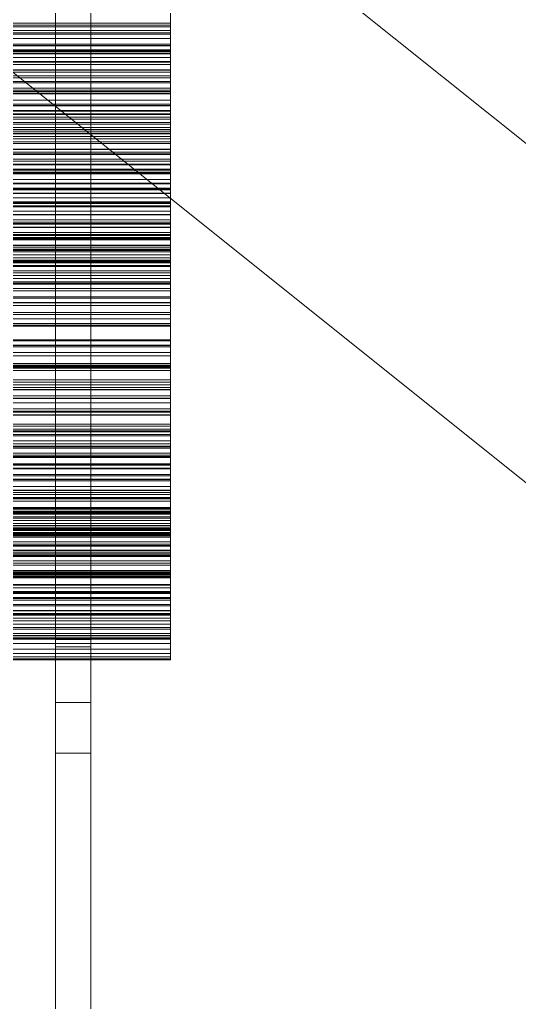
# Model space of a CAD drawing. Header units: millimetres. Extents: x -1970 to 34302, y -65268 to 6837.
# Drawn here: x 715.9 to 829, y -34765 to -34542.5 of the extents above; entities that cross this region are included whole.
import ezdxf

# ---------------------------------------------------------------- set-up
doc = ezdxf.new("R2010")
doc.units = ezdxf.units.MM
for name, color, linetype, lineweight in [('frontal_briquetadora', 7, 'Continuous', 0), ('frontal_C07', 7, 'Continuous', 0), ('frontal_tolva', 7, 'Continuous', 0)]:
    doc.layers.add(name, color=color, linetype=linetype, lineweight=lineweight)

msp = doc.modelspace()

# ---------------------------------------------------------------- linework, layer by layer
at = {"layer": 'frontal_briquetadora'}
for p, q in [((750, -34535.957), (750, -34549.515)), ((750, -34537.182), (750, -34546.794)), ((750, -34551.056), (750, -34537.304)), ((750, -34551.931), (750, -34538.02)), ((750, -34539.202), (750, -34543.711)), ((750, -34544.079), (750, -34539.602)), ((750, -34540.783), (750, -34544.982)), ((750, -34541.003), (750, -34545.442)), ((750, -34543.29), (550, -34543.29)), ((750, -34543.711), (550, -34543.711)), ((550, -34544.079), (750, -34544.079)), ((750, -34544.982), (550, -34544.982)), ((750, -34545.745), (750, -34543.29)), ((750, -34543.29), (750, -34550.254)), ((750, -34543.711), (750, -34548.345)), ((750, -34548.434), (750, -34544.079)), ((750, -34544.982), (750, -34549.334)), ((550, -34545.442), (750, -34545.442)), ((750, -34545.745), (550, -34545.745)), ((550, -34546.794), (750, -34546.794)), ((750, -34545.442), (750, -34549.76)), ((750, -34548.023), (750, -34545.745)), ((750, -34546.794), (750, -34551.073)), ((750, -34548.023), (550, -34548.023)), ((750, -34548.345), (550, -34548.345)), ((550, -34548.434), (750, -34548.434)), ((750, -34549.334), (550, -34549.334)), ((550, -34549.515), (750, -34549.515)), ((550, -34549.76), (750, -34549.76)), ((750, -34550.143), (750, -34548.023)), ((750, -34548.345), (750, -34555.652)), ((750, -34552.666), (750, -34548.434)), ((750, -34549.334), (750, -34553.824)), ((750, -34549.515), (750, -34561.982)), ((750, -34549.76), (750, -34553.953)), ((750, -34550.143), (550, -34550.143)), ((750, -34550.254), (550, -34550.254)), ((550, -34551.056), (750, -34551.056)), ((550, -34551.073), (750, -34551.073)), ((550, -34551.931), (750, -34551.931)), ((750, -34552.116), (750, -34550.143)), ((750, -34550.254), (750, -34554.404)), ((750, -34563.842), (750, -34551.056)), ((750, -34551.073), (750, -34555.227)), ((750, -34565.006), (750, -34551.931)), ((750, -34552.116), (550, -34552.116)), ((550, -34552.666), (750, -34552.666)), ((750, -34553.824), (550, -34553.824)), ((550, -34553.953), (750, -34553.953)), ((750, -34553.95), (750, -34552.116)), ((750, -34556.773), (750, -34552.666)), ((750, -34553.824), (750, -34558.44)), ((750, -34555.652), (750, -34553.95)), ((750, -34553.953), (750, -34558.02)), ((750, -34554.404), (550, -34554.404)), ((550, -34555.227), (750, -34555.227)), ((750, -34555.652), (550, -34555.652)), ((750, -34556.473), (550, -34556.473)), ((750, -34554.404), (750, -34558.721)), ((750, -34555.227), (750, -34559.255)), ((750, -34559.129), (750, -34556.473)), ((750, -34556.473), (750, -34563.087)), ((550, -34556.773), (750, -34556.773)), ((550, -34558.02), (750, -34558.02)), ((750, -34558.44), (550, -34558.44)), ((750, -34560.752), (750, -34556.773)), ((750, -34558.02), (750, -34561.96)), ((750, -34558.44), (750, -34563.174)), ((750, -34558.721), (550, -34558.721)), ((750, -34559.129), (550, -34559.129)), ((550, -34559.255), (750, -34559.255)), ((550, -34560.752), (750, -34560.752)), ((750, -34558.721), (750, -34563.182)), ((750, -34561.616), (750, -34559.129)), ((750, -34559.255), (750, -34563.155)), ((750, -34564.603), (750, -34560.752)), ((750, -34561.616), (550, -34561.616)), ((550, -34561.96), (750, -34561.96)), ((550, -34561.982), (750, -34561.982)), ((750, -34563.087), (550, -34563.087)), ((550, -34563.155), (750, -34563.155)), ((750, -34563.952), (750, -34561.616)), ((750, -34561.96), (750, -34565.77)), ((750, -34561.982), (750, -34572.878)), ((750, -34563.087), (750, -34567.352)), ((750, -34563.155), (750, -34566.924)), ((750, -34563.174), (550, -34563.174)), ((750, -34563.182), (550, -34563.182)), ((550, -34563.842), (750, -34563.842)), ((750, -34563.952), (550, -34563.952)), ((550, -34564.603), (750, -34564.603)), ((550, -34565.006), (750, -34565.006)), ((750, -34563.174), (750, -34570.147)), ((750, -34563.182), (750, -34567.774)), ((750, -34575.173), (750, -34563.842)), ((750, -34566.148), (750, -34563.952)), ((750, -34568.322), (750, -34564.603)), ((750, -34576.744), (750, -34565.006)), ((550, -34565.77), (750, -34565.77)), ((750, -34566.148), (550, -34566.148)), ((550, -34566.924), (750, -34566.924)), ((750, -34567.352), (550, -34567.352)), ((750, -34565.77), (750, -34569.449)), ((750, -34568.211), (750, -34566.148)), ((750, -34566.924), (750, -34570.562)), ((750, -34567.352), (750, -34571.776)), ((750, -34567.774), (550, -34567.774)), ((750, -34568.211), (550, -34568.211)), ((550, -34568.322), (750, -34568.322)), ((750, -34568.977), (550, -34568.977)), ((550, -34569.449), (750, -34569.449)), ((750, -34567.774), (750, -34572.486)), ((750, -34570.147), (750, -34568.211)), ((750, -34571.91), (750, -34568.322)), ((750, -34571.828), (750, -34568.977)), ((750, -34568.977), (750, -34575.226)), ((750, -34569.449), (750, -34572.994)), ((750, -34570.147), (550, -34570.147)), ((550, -34570.562), (750, -34570.562)), ((750, -34571.776), (550, -34571.776)), ((750, -34571.828), (550, -34571.828)), ((550, -34571.91), (750, -34571.91)), ((750, -34570.562), (750, -34574.066)), ((750, -34571.776), (750, -34576.336)), ((750, -34574.518), (750, -34571.828)), ((750, -34575.363), (750, -34571.91)), ((750, -34572.486), (550, -34572.486)), ((550, -34572.878), (750, -34572.878)), ((550, -34572.994), (750, -34572.994)), ((550, -34574.066), (750, -34574.066)), ((750, -34572.486), (750, -34577.309)), ((750, -34572.878), (750, -34581.784)), ((750, -34572.994), (750, -34576.406)), ((750, -34574.066), (750, -34577.435)), ((750, -34574.518), (550, -34574.518)), ((550, -34575.173), (750, -34575.173)), ((750, -34575.226), (550, -34575.226)), ((550, -34575.363), (750, -34575.363)), ((750, -34576.336), (550, -34576.336)), ((550, -34576.406), (750, -34576.406)), ((750, -34577.065), (750, -34574.518)), ((750, -34584.611), (750, -34575.173)), ((750, -34575.226), (750, -34579.596)), ((750, -34578.68), (750, -34575.363)), ((750, -34576.336), (750, -34581.019)), ((750, -34576.406), (750, -34579.681)), ((550, -34576.744), (750, -34576.744)), ((750, -34577.065), (550, -34577.065)), ((750, -34577.309), (550, -34577.309)), ((550, -34577.435), (750, -34577.435)), ((550, -34578.68), (750, -34578.68)), ((750, -34586.693), (750, -34576.744)), ((750, -34579.478), (750, -34577.065)), ((750, -34577.309), (750, -34583.932)), ((750, -34577.435), (750, -34580.668)), ((750, -34581.86), (750, -34578.68)), ((750, -34579.478), (550, -34579.478)), ((750, -34579.596), (550, -34579.596)), ((550, -34579.681), (750, -34579.681)), ((550, -34580.668), (750, -34580.668)), ((750, -34580.774), (550, -34580.774)), ((750, -34581.766), (750, -34579.478)), ((750, -34579.596), (750, -34584.116)), ((750, -34579.681), (750, -34582.818)), ((750, -34580.668), (750, -34583.763)), ((750, -34583.812), (750, -34580.774)), ((750, -34580.774), (750, -34586.641)), ((750, -34581.019), (550, -34581.019)), ((750, -34581.766), (550, -34581.766)), ((550, -34581.784), (750, -34581.784)), ((550, -34581.86), (750, -34581.86)), ((550, -34582.818), (750, -34582.818)), ((750, -34581.019), (750, -34585.815)), ((750, -34583.932), (750, -34581.766)), ((750, -34581.784), (750, -34588.358)), ((750, -34584.902), (750, -34581.86)), ((750, -34582.818), (750, -34585.817)), ((550, -34583.763), (750, -34583.763)), ((750, -34583.812), (550, -34583.812)), ((750, -34583.932), (550, -34583.932)), ((750, -34584.116), (550, -34584.116)), ((550, -34584.611), (750, -34584.611)), ((550, -34584.902), (750, -34584.902)), ((750, -34583.763), (750, -34586.718)), ((750, -34586.698), (750, -34583.812)), ((750, -34584.116), (750, -34588.763)), ((750, -34591.796), (750, -34584.611)), ((750, -34587.804), (750, -34584.902)), ((750, -34585.815), (550, -34585.815)), ((550, -34585.817), (750, -34585.817)), ((750, -34586.641), (550, -34586.641)), ((550, -34586.693), (750, -34586.693)), ((750, -34586.698), (550, -34586.698)), ((550, -34586.718), (750, -34586.718)), ((750, -34585.815), (750, -34590.716)), ((750, -34585.817), (750, -34588.675)), ((750, -34586.641), (750, -34591.107)), ((750, -34594.471), (750, -34586.693)), ((750, -34589.45), (750, -34586.698)), ((750, -34586.718), (750, -34589.532)), ((550, -34587.804), (750, -34587.804)), ((550, -34588.358), (750, -34588.358)), ((550, -34588.675), (750, -34588.675)), ((750, -34588.763), (550, -34588.763)), ((750, -34589.45), (550, -34589.45)), ((550, -34589.532), (750, -34589.532)), ((750, -34592.065), (750, -34587.804)), ((750, -34588.358), (750, -34592.348)), ((750, -34588.675), (750, -34591.391)), ((750, -34588.763), (750, -34593.526)), ((750, -34592.075), (750, -34589.45)), ((750, -34589.532), (750, -34592.205)), ((750, -34590.716), (550, -34590.716)), ((750, -34591.107), (550, -34591.107)), ((550, -34591.391), (750, -34591.391)), ((550, -34591.796), (750, -34591.796)), ((750, -34591.834), (550, -34591.834)), ((550, -34592.065), (750, -34592.065)), ((750, -34592.075), (550, -34592.075)), ((750, -34590.716), (750, -34596.972)), ((750, -34591.107), (750, -34595.711)), ((750, -34591.391), (750, -34593.965)), ((750, -34596.45), (750, -34591.796)), ((750, -34595.052), (750, -34591.834)), ((750, -34591.834), (750, -34597.306)), ((750, -34593.599), (750, -34592.065)), ((750, -34594.581), (750, -34592.075)), ((550, -34592.205), (750, -34592.205)), ((550, -34592.348), (750, -34592.348)), ((750, -34593.526), (550, -34593.526)), ((550, -34593.599), (750, -34593.599)), ((550, -34593.965), (750, -34593.965)), ((750, -34592.205), (750, -34594.734)), ((750, -34592.348), (750, -34593.599)), ((750, -34593.526), (750, -34598.395)), ((750, -34593.965), (750, -34597.556)), ((550, -34594.471), (750, -34594.471)), ((750, -34594.581), (550, -34594.581)), ((550, -34594.734), (750, -34594.734)), ((750, -34595.052), (550, -34595.052)), ((750, -34595.711), (550, -34595.711)), ((550, -34596.45), (750, -34596.45)), ((750, -34599.778), (750, -34594.471)), ((750, -34596.972), (750, -34594.581)), ((750, -34594.734), (750, -34597.118)), ((750, -34598.128), (750, -34595.052)), ((750, -34595.711), (750, -34600.435)), ((750, -34598.395), (750, -34596.45)), ((750, -34596.972), (550, -34596.972)), ((550, -34597.118), (750, -34597.118)), ((750, -34597.306), (550, -34597.306)), ((550, -34597.556), (750, -34597.556)), ((750, -34598.128), (550, -34598.128)), ((550, -34598.395), (750, -34598.395)), ((750, -34597.118), (750, -34599.358)), ((750, -34597.306), (750, -34601.855)), ((750, -34597.556), (750, -34598.395)), ((750, -34601.077), (750, -34598.128)), ((750, -34598.395), (750, -34603.362)), ((550, -34599.358), (750, -34599.358)), ((550, -34599.778), (750, -34599.778)), ((750, -34600.435), (550, -34600.435)), ((750, -34599.358), (750, -34602.27)), ((750, -34602.412), (750, -34599.778)), ((750, -34600.435), (750, -34605.266)), ((750, -34601.077), (550, -34601.077)), ((750, -34601.855), (550, -34601.855)), ((750, -34602.131), (550, -34602.131)), ((550, -34602.27), (750, -34602.27)), ((550, -34602.412), (750, -34602.412)), ((750, -34603.908), (750, -34601.077)), ((750, -34601.855), (750, -34606.533)), ((750, -34605.521), (750, -34602.131)), ((750, -34602.131), (750, -34607.194)), ((750, -34602.27), (750, -34602.412)), ((750, -34603.362), (550, -34603.362)), ((750, -34603.908), (550, -34603.908)), ((750, -34605.266), (550, -34605.266)), ((750, -34603.362), (750, -34609.237)), ((750, -34606.627), (750, -34603.908)), ((750, -34605.266), (750, -34610.196)), ((750, -34605.521), (550, -34605.521)), ((750, -34606.533), (550, -34606.533)), ((750, -34606.627), (550, -34606.627)), ((750, -34607.194), (550, -34607.194)), ((750, -34608.779), (750, -34605.521)), ((750, -34606.533), (750, -34611.322)), ((750, -34609.237), (750, -34606.627)), ((750, -34607.194), (750, -34611.817)), ((750, -34608.779), (550, -34608.779)), ((750, -34609.237), (550, -34609.237)), ((750, -34611.92), (750, -34608.779)), ((750, -34610.196), (550, -34610.196)), ((750, -34611.322), (550, -34611.322)), ((750, -34611.639), (550, -34611.639)), ((750, -34611.817), (550, -34611.817)), ((750, -34611.92), (550, -34611.92)), ((750, -34610.196), (750, -34615.217)), ((750, -34611.322), (750, -34616.211)), ((750, -34615.194), (750, -34611.639)), ((750, -34611.639), (750, -34616.282)), ((750, -34611.817), (750, -34616.557)), ((750, -34614.949), (750, -34611.92)), ((750, -34614.949), (550, -34614.949)), ((750, -34615.194), (550, -34615.194)), ((750, -34615.217), (550, -34615.217)), ((750, -34616.211), (550, -34616.211)), ((750, -34616.282), (550, -34616.282)), ((750, -34616.557), (550, -34616.557)), ((750, -34617.874), (750, -34614.949)), ((750, -34618.627), (750, -34615.194)), ((750, -34615.217), (750, -34620.696)), ((750, -34616.211), (750, -34621.19)), ((750, -34616.282), (750, -34620.966)), ((750, -34616.557), (750, -34621.4)), ((750, -34617.874), (550, -34617.874)), ((750, -34618.627), (550, -34618.627)), ((750, -34620.696), (750, -34617.874)), ((750, -34621.95), (750, -34618.627)), ((750, -34620.337), (550, -34620.337)), ((750, -34620.696), (550, -34620.696)), ((750, -34620.966), (550, -34620.966)), ((750, -34624.047), (750, -34620.337)), ((750, -34620.337), (750, -34624.548)), ((750, -34620.966), (750, -34625.758)), ((750, -34621.19), (550, -34621.19)), ((750, -34621.4), (550, -34621.4)), ((750, -34621.95), (550, -34621.95)), ((750, -34621.19), (750, -34626.253)), ((750, -34621.4), (750, -34626.334)), ((750, -34625.171), (750, -34621.95)), ((750, -34624.047), (550, -34624.047)), ((750, -34624.548), (550, -34624.548)), ((750, -34625.171), (550, -34625.171)), ((750, -34627.646), (750, -34624.047)), ((750, -34624.548), (750, -34629.283)), ((750, -34628.294), (750, -34625.171)), ((750, -34625.758), (550, -34625.758)), ((750, -34626.253), (550, -34626.253)), ((750, -34626.334), (550, -34626.334)), ((750, -34627.646), (550, -34627.646)), ((750, -34625.758), (750, -34630.643)), ((750, -34626.253), (750, -34631.323)), ((750, -34626.334), (750, -34631.35)), ((750, -34631.145), (750, -34627.646)), ((750, -34628.203), (550, -34628.203)), ((750, -34628.294), (550, -34628.294)), ((750, -34629.283), (550, -34629.283)), ((750, -34632.059), (750, -34628.203)), ((750, -34628.203), (750, -34631.972)), ((750, -34631.323), (750, -34628.294)), ((750, -34629.283), (750, -34634.114)), ((750, -34630.643), (550, -34630.643)), ((750, -34631.145), (550, -34631.145)), ((750, -34631.323), (550, -34631.323)), ((750, -34631.35), (550, -34631.35)), ((750, -34631.972), (550, -34631.972)), ((750, -34632.059), (550, -34632.059)), ((750, -34630.643), (750, -34635.61)), ((750, -34634.549), (750, -34631.145)), ((750, -34631.35), (750, -34636.442)), ((750, -34631.972), (750, -34636.745)), ((750, -34635.816), (750, -34632.059)), ((750, -34634.114), (550, -34634.114)), ((750, -34634.114), (750, -34639.029)), ((750, -34634.549), (550, -34634.549)), ((750, -34635.217), (550, -34635.217)), ((750, -34635.61), (550, -34635.61)), ((750, -34635.816), (550, -34635.816)), ((750, -34636.442), (550, -34636.442)), ((750, -34637.864), (750, -34634.549)), ((750, -34639.211), (750, -34635.217)), ((750, -34635.217), (750, -34638.535)), ((750, -34635.61), (750, -34640.651)), ((750, -34639.481), (750, -34635.816)), ((750, -34636.442), (750, -34641.091)), ((750, -34636.745), (550, -34636.745)), ((750, -34637.864), (550, -34637.864)), ((750, -34638.535), (550, -34638.535)), ((750, -34636.745), (750, -34641.605)), ((750, -34641.091), (750, -34637.864)), ((750, -34638.535), (750, -34643.337)), ((750, -34639.029), (550, -34639.029)), ((750, -34639.211), (550, -34639.211)), ((750, -34639.481), (550, -34639.481)), ((750, -34640.651), (550, -34640.651)), ((750, -34639.029), (750, -34644.017)), ((750, -34643.116), (750, -34639.211)), ((750, -34643.061), (750, -34639.481)), ((750, -34640.651), (750, -34645.761)), ((750, -34641.091), (550, -34641.091)), ((750, -34641.364), (550, -34641.364)), ((750, -34641.605), (550, -34641.605)), ((750, -34643.061), (550, -34643.061)), ((750, -34643.116), (550, -34643.116)), ((750, -34645.486), (750, -34641.364)), ((750, -34641.364), (750, -34644.223)), ((750, -34641.605), (750, -34646.538)), ((750, -34646.559), (750, -34643.061)), ((750, -34646.94), (750, -34643.116)), ((750, -34643.337), (550, -34643.337)), ((750, -34644.017), (550, -34644.017)), ((750, -34644.223), (550, -34644.223)), ((750, -34643.337), (750, -34648.213)), ((750, -34644.017), (750, -34649.071)), ((750, -34644.223), (750, -34649.041)), ((750, -34645.486), (550, -34645.486)), ((750, -34645.761), (550, -34645.761)), ((750, -34646.538), (550, -34646.538)), ((750, -34646.559), (550, -34646.559)), ((750, -34646.629), (550, -34646.629)), ((750, -34646.94), (550, -34646.94)), ((750, -34649.53), (750, -34645.486)), ((750, -34645.761), (750, -34649.977)), ((750, -34646.538), (750, -34651.535)), ((750, -34649.977), (750, -34646.559)), ((750, -34650.868), (750, -34646.629)), ((750, -34646.629), (750, -34649.022)), ((750, -34650.687), (750, -34646.94)), ((750, -34648.213), (550, -34648.213)), ((750, -34649.022), (550, -34649.022)), ((750, -34649.041), (550, -34649.041)), ((750, -34649.071), (550, -34649.071)), ((750, -34649.53), (550, -34649.53)), ((750, -34648.213), (750, -34653.152)), ((750, -34649.022), (750, -34653.844)), ((750, -34649.041), (750, -34653.922)), ((750, -34649.071), (750, -34654.186)), ((750, -34653.502), (750, -34649.53)), ((750, -34649.977), (550, -34649.977)), ((750, -34650.687), (550, -34650.687)), ((750, -34650.868), (550, -34650.868)), ((750, -34650.998), (550, -34650.998)), ((750, -34651.535), (550, -34651.535)), ((750, -34654.36), (750, -34650.687)), ((750, -34655.041), (750, -34650.868)), ((750, -34655.345), (750, -34650.998)), ((750, -34650.998), (750, -34652.919)), ((750, -34651.535), (750, -34656.591)), ((750, -34652.919), (550, -34652.919)), ((750, -34653.152), (550, -34653.152)), ((750, -34653.502), (550, -34653.502)), ((750, -34653.844), (550, -34653.844)), ((750, -34653.922), (550, -34653.922)), ((750, -34654.186), (550, -34654.186)), ((750, -34654.36), (550, -34654.36)), ((750, -34652.919), (750, -34657.734)), ((750, -34653.152), (750, -34658.147)), ((750, -34657.407), (750, -34653.502)), ((750, -34653.844), (750, -34658.717)), ((750, -34653.922), (750, -34658.855)), ((750, -34654.186), (750, -34657.96)), ((750, -34657.96), (750, -34654.36)), ((750, -34654.461), (550, -34654.461)), ((750, -34655.041), (550, -34655.041)), ((750, -34655.345), (550, -34655.345)), ((750, -34655.906), (550, -34655.906)), ((750, -34656.591), (550, -34656.591)), ((750, -34658.905), (750, -34654.461)), ((750, -34654.461), (750, -34655.906)), ((750, -34659.153), (750, -34655.041)), ((750, -34659.637), (750, -34655.345)), ((750, -34655.906), (750, -34660.702)), ((750, -34656.591), (750, -34661.698)), ((750, -34657.01), (550, -34657.01)), ((750, -34657.407), (550, -34657.407)), ((750, -34657.734), (550, -34657.734)), ((750, -34657.96), (550, -34657.96)), ((750, -34657.975), (550, -34657.975)), ((750, -34658.147), (550, -34658.147)), ((750, -34658.639), (550, -34658.639)), ((750, -34658.717), (550, -34658.717)), ((750, -34661.541), (750, -34657.01)), ((750, -34657.01), (750, -34657.975)), ((750, -34661.246), (750, -34657.407)), ((750, -34657.734), (750, -34662.589)), ((750, -34657.975), (750, -34662.741)), ((750, -34658.147), (750, -34663.191)), ((750, -34663.245), (750, -34658.639)), ((750, -34658.639), (750, -34659.122)), ((750, -34658.717), (750, -34663.634)), ((750, -34658.855), (550, -34658.855)), ((750, -34658.905), (550, -34658.905)), ((750, -34659.122), (550, -34659.122)), ((750, -34659.153), (550, -34659.153)), ((750, -34659.343), (550, -34659.343)), ((750, -34659.637), (550, -34659.637)), ((750, -34660.702), (550, -34660.702)), ((750, -34658.855), (750, -34663.835)), ((750, -34663.306), (750, -34658.905)), ((750, -34659.122), (750, -34663.846)), ((750, -34663.206), (750, -34659.153)), ((750, -34664.014), (750, -34659.343)), ((750, -34663.878), (750, -34659.637)), ((750, -34660.702), (750, -34665.526)), ((750, -34661.246), (550, -34661.246)), ((750, -34661.541), (550, -34661.541)), ((750, -34661.698), (550, -34661.698)), ((750, -34662.589), (550, -34662.589)), ((750, -34662.741), (550, -34662.741)), ((750, -34663.191), (550, -34663.191)), ((750, -34663.206), (550, -34663.206)), ((750, -34663.245), (550, -34663.245)), ((750, -34665.02), (750, -34661.246)), ((750, -34666.04), (750, -34661.541)), ((750, -34661.698), (750, -34665.02)), ((750, -34662.589), (750, -34667.476)), ((750, -34662.741), (750, -34667.523)), ((750, -34663.191), (750, -34668.278)), ((750, -34667.202), (750, -34663.206)), ((750, -34667.832), (750, -34663.245)), ((750, -34663.306), (550, -34663.306)), ((750, -34663.634), (550, -34663.634)), ((750, -34663.835), (550, -34663.835)), ((750, -34663.846), (550, -34663.846)), ((750, -34663.878), (550, -34663.878)), ((750, -34664.014), (550, -34664.014)), ((750, -34665.02), (550, -34665.02)), ((750, -34667.667), (750, -34663.306)), ((750, -34663.634), (750, -34668.587)), ((750, -34663.835), (750, -34668.855)), ((750, -34663.846), (750, -34668.574)), ((750, -34668.07), (750, -34663.878)), ((750, -34668.677), (750, -34664.014)), ((750, -34665.526), (550, -34665.526)), ((750, -34666.04), (550, -34666.04)), ((750, -34667.202), (550, -34667.202)), ((750, -34667.476), (550, -34667.476)), ((750, -34667.523), (550, -34667.523)), ((750, -34667.667), (550, -34667.667)), ((750, -34665.526), (750, -34670.372)), ((750, -34670.509), (750, -34666.04)), ((750, -34671.141), (750, -34667.202)), ((750, -34667.476), (750, -34672.39)), ((750, -34667.523), (750, -34672.316)), ((750, -34671.987), (750, -34667.667)), ((750, -34667.832), (550, -34667.832)), ((750, -34668.07), (550, -34668.07)), ((750, -34668.278), (550, -34668.278)), ((750, -34668.574), (550, -34668.574)), ((750, -34668.587), (550, -34668.587)), ((750, -34668.677), (550, -34668.677)), ((750, -34668.855), (550, -34668.855)), ((750, -34672.399), (750, -34667.832)), ((750, -34672.213), (750, -34668.07)), ((750, -34668.278), (750, -34671.141)), ((750, -34668.574), (750, -34673.303)), ((750, -34668.587), (750, -34673.571)), ((750, -34673.331), (750, -34668.677)), ((750, -34668.855), (750, -34673.911)), ((750, -34670.372), (550, -34670.372)), ((750, -34670.509), (550, -34670.509)), ((750, -34671.141), (550, -34671.141)), ((750, -34671.987), (550, -34671.987)), ((750, -34670.372), (750, -34675.236)), ((750, -34674.947), (750, -34670.509)), ((750, -34676.267), (750, -34671.987)), ((750, -34672.213), (550, -34672.213)), ((750, -34672.316), (550, -34672.316)), ((750, -34672.39), (550, -34672.39)), ((750, -34672.399), (550, -34672.399)), ((750, -34673.303), (550, -34673.303)), ((750, -34673.331), (550, -34673.331)), ((750, -34673.571), (550, -34673.571)), ((750, -34673.911), (550, -34673.911)), ((750, -34676.307), (750, -34672.213)), ((750, -34672.316), (750, -34677.118)), ((750, -34672.39), (750, -34677.327)), ((750, -34676.944), (750, -34672.399)), ((750, -34673.303), (750, -34678.031)), ((750, -34677.973), (750, -34673.331)), ((750, -34673.571), (750, -34678.583)), ((750, -34673.911), (750, -34676.307)), ((750, -34674.947), (550, -34674.947)), ((750, -34675.236), (550, -34675.236)), ((750, -34676.267), (550, -34676.267)), ((750, -34676.307), (550, -34676.307)), ((750, -34679.354), (750, -34674.947)), ((750, -34675.236), (750, -34680.113)), ((750, -34680.507), (750, -34676.267)), ((750, -34676.944), (550, -34676.944)), ((750, -34677.118), (550, -34677.118)), ((750, -34677.327), (550, -34677.327)), ((750, -34677.973), (550, -34677.973)), ((750, -34678.031), (550, -34678.031)), ((750, -34678.583), (550, -34678.583)), ((750, -34681.468), (750, -34676.944)), ((750, -34677.118), (750, -34681.924)), ((750, -34677.327), (750, -34682.283)), ((750, -34682.602), (750, -34677.973)), ((750, -34678.031), (750, -34682.754)), ((750, -34678.583), (750, -34680.507)), ((750, -34679.354), (550, -34679.354)), ((750, -34680.113), (550, -34680.113)), ((750, -34680.507), (550, -34680.507)), ((750, -34683.73), (750, -34679.354)), ((750, -34680.113), (750, -34685.001)), ((750, -34681.468), (550, -34681.468)), ((750, -34681.924), (550, -34681.924)), ((750, -34682.283), (550, -34682.283)), ((750, -34682.602), (550, -34682.602)), ((750, -34682.754), (550, -34682.754)), ((750, -34685.968), (750, -34681.468)), ((750, -34681.924), (750, -34686.732)), ((750, -34682.283), (750, -34683.73)), ((750, -34687.216), (750, -34682.602)), ((750, -34682.754), (750, -34687.471)), ((750, -34683.73), (550, -34683.73)), ((750, -34685.001), (550, -34685.001)), ((750, -34685.001), (750, -34685.968)), ((750, -34685.968), (550, -34685.968)), ((750, -34686.732), (550, -34686.732)), ((750, -34687.216), (550, -34687.216)), ((750, -34687.471), (550, -34687.471)), ((750, -34686.732), (750, -34687.216))]:
    msp.add_line(p, q, dxfattribs=at)
at = {"layer": 'frontal_C07'}
for p, q in [((724, -34708.568), (724, -34502.838)), ((724, -34502.838), (724, -34697.135)), ((732, -34502.838), (732, -34708.568)), ((732, -34697.135), (732, -34502.838)), ((724, -34684.465), (724, -34682.856)), ((724, -34682.856), (732, -34682.856)), ((724, -34772.564), (724, -34682.856)), ((732, -34682.856), (732, -34684.465)), ((732, -34682.856), (732, -34772.564)), ((732, -34684.465), (724, -34684.465)), ((724, -34684.465), (724, -34774.173)), ((732, -34774.173), (732, -34684.465)), ((732, -34697.135), (724, -34697.135)), ((724, -34697.135), (724, -34902.865)), ((732, -34902.865), (732, -34697.135)), ((732, -34708.568), (724, -34708.568)), ((724, -34708.568), (724, -34902.865)), ((732, -34708.568), (732, -34902.865))]:
    msp.add_line(p, q, dxfattribs=at)
at = {"layer": 'frontal_tolva'}
for p, q in [((1763.733, -35316.567), (716.733, -34479.567)), ((1726.267, -35363.433), (679.267, -34526.433))]:
    msp.add_line(p, q, dxfattribs=at)

doc.saveas('drawing.dxf')
